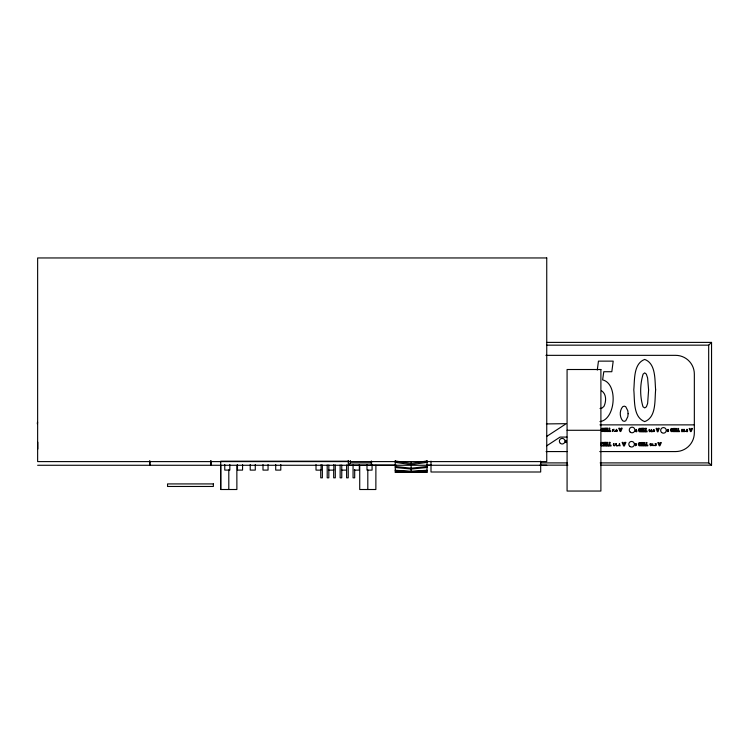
<?xml version="1.0" encoding="UTF-8"?>
<svg xmlns="http://www.w3.org/2000/svg" width="749" height="749" viewBox="0 0 749 749"><rect width="100%" height="100%" fill="white"/><g stroke="black" fill="none" stroke-linecap="round" stroke-linejoin="round"><path stroke-width="1.12" d="M149.997 461.197L149.828 465.157L149.669 460.729M211.087 461L210.918 464.96L210.759 460.532M371.644 461.421L371.476 465.372L371.317 460.953M597.281 370.09L598.451 361.13L613.197 361.13L611.821 371.719L603.797 371.719L602.608 379.902C618.337 383.479 615.659 419.562 599.949 421.612M396.184 465.148L348.294 465.148L350.438 462.901L350.438 460.569M546.48 345.158L708.676 345.158L711.55 342.396L711.55 465.148L600.586 465.148M546.789 436.367L566.244 423.672L546.358 423.925M546.648 445.861L560.074 437.079L566.946 437.079M600.043 408.542L601.934 408.149L603.966 406.37C606.306 401.511 606.624 394.114 601.606 390.819M427.033 460.981L411.145 463.378L395.266 460.981M427.033 462.376L411.145 464.633L395.266 462.376M427.033 466.487L411.145 468.209L395.266 466.487M427.033 467.498L411.145 469.061L395.266 467.498M427.033 470.26L411.145 471.252L395.266 470.26M427.033 470.859L411.145 471.692L395.266 470.859M395.266 460.598L395.266 472.357L427.033 472.188M395.266 472.188L427.033 472.357L427.033 460.598M546.864 342.396L711.55 342.396M545.909 355.344L675.617 355.344A18.725 18.725 0 0 1 694.342 374.069L694.342 432.838A18.725 18.725 0 0 1 675.617 451.572L599.762 451.572M599.958 424.87L694.342 424.87M567.077 430.282L600.895 430.282M546.087 451.572L567.087 451.572M349.053 461.197L220.712 461.197L220.712 489.509L236.881 489.509L236.853 465.269M350.438 462.901L371.438 462.901M540.638 462.901L567.48 462.901M600.155 462.901L708.676 462.901L711.55 465.148M426.556 465.148L431.227 465.148M539.851 465.148L567.882 465.148M37.637 465.269L546.742 465.269M328.727 470.129L333.82 470.129L333.82 464.558M341.469 470.129L346.534 470.129M354.268 470.129L359.333 470.129L359.333 464.558M37.768 442.163L37.796 449.054M37.506 423.054L37.506 422.043L37.45 424.084L37.45 423.082M708.676 345.158L708.676 462.901M540.684 461.122L540.684 472.001L431.003 472.001L431.003 461.122M411.145 462.17L411.145 472.432M375.895 465.269L375.867 489.509L359.726 489.509L359.726 465.269M372.075 464.558L372.075 470.129L366.991 470.129L366.991 464.558M367.806 469.885L367.806 489.509M354.689 469.67L354.689 477.825L353.06 477.825L353.06 465.007M348.294 460.466L348.294 465.148M348.229 465.007L348.229 477.825L346.6 477.825L346.6 465.007M341.759 465.007L341.759 477.825L340.13 477.825L340.13 465.007M335.299 465.007L335.299 477.825L333.67 477.825L333.67 469.67M328.83 465.007L328.83 477.825L327.201 477.825L327.201 465.007M322.36 465.007L322.36 477.825L320.731 477.825L320.731 469.67M321.078 464.558L321.078 470.129L316.012 470.129L316.012 464.558M280.791 464.53L280.791 470.1L275.707 470.1L275.707 464.53M268.058 464.53L268.058 470.1L262.993 470.1L262.993 464.53M255.287 464.53L255.287 470.1L250.213 470.1L250.213 464.53M242.564 464.53L242.564 470.1L237.48 470.1L237.48 464.53M229.831 464.53L229.831 470.1L224.766 470.1L224.766 464.53M228.801 469.885L228.801 489.509M220.74 465.269L220.74 489.509M655.637 389.854C654.57 400.181 656.536 417.193 644.711 421.612C632.896 417.193 634.862 400.181 633.794 389.854C634.759 379.846 633.354 363.621 644.711 359.426C656.077 363.621 654.673 379.846 655.637 389.854M648.597 389.976L647.632 403.43L646.415 406.791L644.711 407.915L643.016 406.791C639.815 396.39 639.936 384.555 643.091 374.135L644.711 372.862L646.34 374.135L647.604 377.955L648.597 389.976M639.197 429.86C638.803 431.798 641.528 429.973 640.648 431.724C637.764 432.988 637.764 427.173 640.648 428.437C641.434 430.366 639.412 428.306 639.197 429.86M653.325 429.945C653.044 434.495 656.386 428.447 653.325 429.945M668.585 430.834C668.033 432.959 665.833 430.282 667.855 429.458L668.454 429.458L667.902 430.141L668.585 430.834M601.981 429.673C601.625 431.583 604.443 429.72 603.591 431.443C600.455 432.782 600.455 426.986 603.591 428.325C604.34 430.179 602.243 428.166 601.981 429.673M601.438 443.96C601.044 446.058 604.143 444.017 603.207 445.908C599.752 447.378 599.752 441.011 603.207 442.481C604.022 444.522 601.728 442.303 601.438 443.96M639.056 443.97C638.7 445.87 641.519 444.017 640.667 445.73C637.521 447.078 637.521 441.283 640.667 442.622C641.406 444.475 639.318 442.453 639.056 443.97M651.593 444.045C651.34 448.426 654.963 442.556 651.593 444.045M671.141 429.851C670.804 431.677 673.501 429.898 672.686 431.536C669.681 432.828 669.681 427.267 672.686 428.559C673.407 430.329 671.404 428.4 671.141 429.851M628.102 413.72L627.821 416.659L625.733 420.798L624.245 421.35L622.709 420.798C619.46 416.987 619.423 410.489 622.709 406.688L624.245 406.145L625.733 406.688L627.821 410.78L628.102 413.72M636.294 444.99C634.553 446.975 635.854 444.672 635.218 443.567L636.332 443.567L635.536 444.279L636.294 444.99M656.208 444.99C654.467 446.975 655.768 444.672 655.132 443.567L656.246 443.567L655.45 444.279L656.208 444.99M652.866 431.536L652.342 431.536L652.866 431.536M682.582 430.095L682.526 431.611C680.907 433.062 681.609 427.117 682.582 430.095M684.549 430.095L684.492 431.611C682.873 433.062 683.565 427.117 684.549 430.095M687.554 430.095L687.498 431.611C685.878 433.062 686.58 427.117 687.554 430.095M654.186 430.104L654.186 430.104M653.737 430.947L654.158 431.265L653.737 430.947M615.107 431.265L614.517 431.265L615.107 431.265M618.122 445.711L617.476 445.711L618.122 445.711M654.233 445.561L653.643 445.561L654.233 445.561M685.7 431.377L685.138 431.377L685.7 431.377M667.546 430.769L668.061 430.984L667.546 430.769M652.557 444.204L652.557 444.204M652.051 445L652.585 445.215L652.117 444.906M658.418 428.334L657.697 430.441L656.985 428.334L656.143 428.334L657.388 431.798L657.987 431.798L659.251 428.334L658.418 428.334M636.847 431.003L636.613 431.798L635.339 431.452L636.173 429.43L636.847 431.003M651.958 431.003L651.724 431.798L650.45 431.452L651.284 429.43L651.958 431.003M621.258 428.231L620.462 430.226L619.666 428.231L618.74 428.231L620.125 431.518L620.79 431.518L622.185 428.231L621.258 428.231M624.891 442.378L624.011 444.569L623.14 442.378L622.119 442.378L623.636 445.992L624.366 445.992L625.911 442.378L624.891 442.378M660.384 442.528L659.588 444.522L658.792 442.528L657.865 442.528L659.251 445.814L659.916 445.814L661.311 442.528L660.384 442.528M691.599 428.465L690.84 430.375L690.072 428.465L689.183 428.465L690.512 431.611L691.149 431.611L692.488 428.465L691.599 428.465M617.232 430.759L616.97 431.518L615.556 431.19L616.483 429.271L617.232 430.759M613.347 429.692L612.598 431.518L614.077 429.271L612.542 429.692L613.347 429.692M649.346 429.43L648.915 430.544L649.711 431.798L649.346 429.43M565.804 440.375L565.326 441.433L566.207 442.631L565.804 440.375M613.824 443.52L613.3 444.672L614.264 445.992L613.824 443.52M616.071 443.52L615.547 444.672L616.511 445.992L616.071 443.52M619.517 443.52L618.992 444.672L619.957 445.992L619.517 443.52M650.319 443.567L649.842 444.616L650.722 445.814L650.319 443.567M636.173 430.272L635.779 431.003L636.173 430.272M651.284 430.272L650.89 431.003L651.284 430.272M616.483 430.066L616.043 430.759L616.483 430.066M546.742 257.956L37.637 257.956L37.637 461.599L546.742 461.599L546.742 257.956M600.895 369.51L567.077 369.51L567.077 491.044L600.895 491.044L600.895 369.51M605.997 428.231L604.134 428.231L604.134 431.518L605.997 431.518L605.997 430.806L604.986 430.806L604.986 430.216L605.941 430.216L604.986 428.943L605.997 428.943L605.997 428.231M607.392 428.231L606.54 428.231L606.54 431.518L608.422 431.518L608.422 430.806L607.392 430.806L607.392 428.231M609.714 428.231L608.862 428.231L608.862 431.518L610.735 431.518L610.735 430.806L609.714 430.806L609.714 428.231M642.82 428.334L641.135 428.334L641.135 431.798L642.82 431.798L642.82 431.049L641.902 431.049L641.902 430.432L642.773 430.432L641.902 429.093L642.82 429.093L642.82 428.334M644.074 428.334L643.307 428.334L643.307 431.798L645.001 431.798L645.001 431.049L644.074 431.049L644.074 428.334M646.162 428.334L645.395 428.334L645.395 431.798L647.089 431.798L647.089 431.049L646.162 431.049L646.162 428.334M674.999 428.465L673.211 428.465L673.211 431.611L674.999 431.611L674.999 430.928L674.025 430.928L674.025 430.366L674.952 430.366L674.025 429.149L674.999 429.149L674.999 428.465M676.338 428.465L675.523 428.465L675.523 431.611L677.321 431.611L677.321 430.928L676.338 430.928L676.338 428.465M678.566 428.465L677.742 428.465L677.742 431.611L679.549 431.611L679.549 430.928L678.566 430.928L678.566 428.465M605.857 442.378L603.797 442.378L603.797 445.992L605.857 445.992L605.857 445.206L604.743 445.206L604.743 444.56L605.791 444.56L605.791 443.773L604.743 443.773L604.743 443.165L605.857 443.165L605.857 442.378M607.392 442.378L606.447 442.378L606.447 445.992L608.516 445.992L608.516 445.206L607.392 445.206L607.392 442.378M609.939 442.378L609.003 442.378L609.003 445.992L611.062 445.992L611.062 445.206L609.939 445.206L609.939 442.378M643.073 442.528L641.2 442.528L641.2 445.814L643.073 445.814L643.073 445.103L642.062 445.103L642.062 444.513L643.016 444.513L642.062 443.239L643.073 443.239L643.073 442.528M644.468 442.528L643.616 442.528L643.616 445.814L645.498 445.814L645.498 445.103L644.468 445.103L644.468 442.528M646.79 442.528L645.938 442.528L645.938 445.814L647.81 445.814L647.81 445.103L646.79 445.103L646.79 442.528M213.362 483.92L167.542 483.92L167.542 486.466L213.362 486.466L213.362 483.92M560.346 443.324A2.799 2.799 0 0 0 564.915 441.685A2.799 2.799 0 0 0 561.207 438.549A2.799 2.799 0 0 0 560.346 443.324M630.246 432.126A2.799 2.799 0 0 0 634.815 430.488A2.799 2.799 0 0 0 631.107 427.351A2.799 2.799 0 0 0 630.246 432.126M629.787 446.376A2.799 2.799 0 0 0 634.347 444.737A2.799 2.799 0 0 0 630.639 441.601A2.799 2.799 0 0 0 629.787 446.376M661.648 432.519A2.799 2.799 0 0 0 666.217 430.881A2.799 2.799 0 0 0 662.509 427.745A2.799 2.799 0 0 0 661.648 432.519"/></g></svg>
